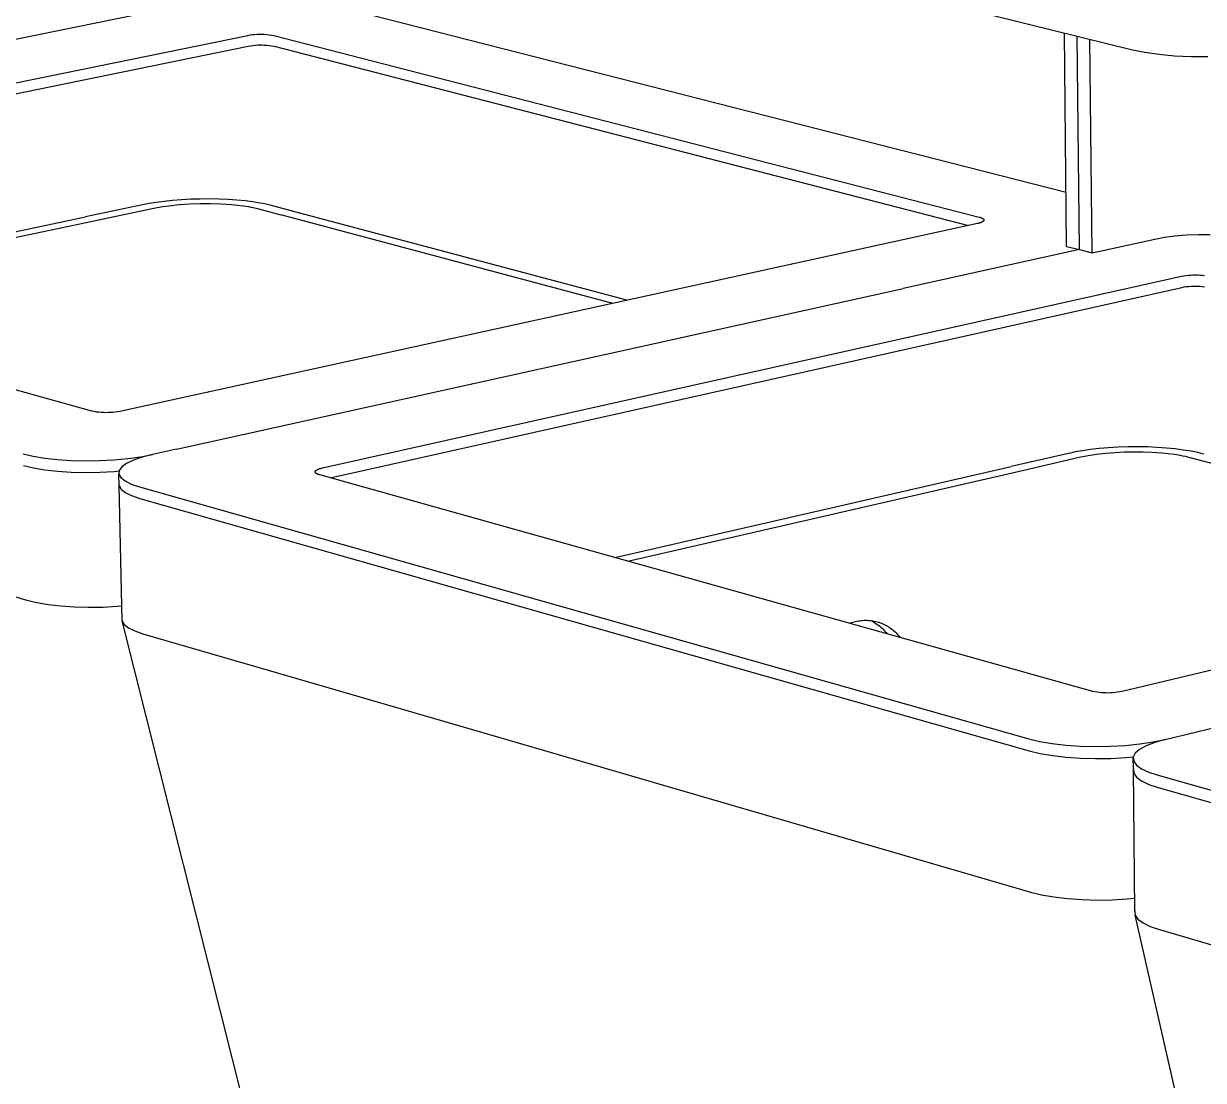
# Model space of a CAD drawing. Header units: millimetres. Extents: x 1422 to 6060, y -58 to 3182.
# Drawn here: x 2053.4 to 2338.3, y 977.8 to 1233.1 of the extents above; entities that cross this region are included whole.
import ezdxf

# ---------------------------------------------------------------- set-up
doc = ezdxf.new("R2010")
doc.units = ezdxf.units.MM
doc.header["$MEASUREMENT"] = 0
doc.layers.add('Utwórz2D linie widoczne', color=7, linetype='Continuous', true_color=0x000000)

msp = doc.modelspace()

# ---------------------------------------------------------------- linework, layer by layer
at = {"layer": 'Utwórz2D linie widoczne'}
for p, q in [((2104.35, 1280.38), (2321.13, 1226.78)), ((2125.23, 1238.29), (2305.09, 1192.38)), ((2085.09, 1236.08), (1863.59, 1191.17)), ((2305.23, 1179.28), (2304.69, 1230.85)), ((1902.09, 1188.23), (2107.53, 1230.26)), ((2107.53, 1230.26), (2108.1, 1230.35)), ((2108.1, 1230.35), (2108.66, 1230.43)), ((2108.66, 1230.43), (2109.23, 1230.48)), ((2109.23, 1230.48), (2109.8, 1230.52)), ((2109.29, 1227.9), (2109.86, 1227.93)), ((2109.8, 1230.52), (2110.37, 1230.54)), ((2109.86, 1227.93), (2110.43, 1227.95)), ((2110.37, 1230.54), (2110.94, 1230.54)), ((2110.43, 1227.95), (2111, 1227.95)), ((2110.94, 1230.54), (2111.51, 1230.51)), ((2111, 1227.95), (2111.57, 1227.92)), ((2111.51, 1230.51), (2112.08, 1230.47)), ((2111.57, 1227.92), (2112.14, 1227.88)), ((2112.08, 1230.47), (2112.65, 1230.41)), ((2112.65, 1230.41), (2113.22, 1230.33)), ((2113.22, 1230.33), (2113.78, 1230.23)), ((2113.78, 1230.23), (2284.12, 1186.34)), ((2308.31, 1178.49), (2307.78, 1230.08)), ((2311.39, 1177.69), (2310.87, 1229.32)), ((1903.97, 1185.93), (2107.59, 1227.67)), ((2107.59, 1227.67), (2108.15, 1227.76)), ((2108.15, 1227.76), (2108.72, 1227.84)), ((2108.72, 1227.84), (2109.29, 1227.9)), ((2112.14, 1227.88), (2112.71, 1227.82)), ((2112.71, 1227.82), (2113.27, 1227.74)), ((2113.27, 1227.74), (2113.84, 1227.64)), ((2113.84, 1227.64), (2281.57, 1184.33)), ((2321.13, 1226.78), (2324.11, 1226.17)), ((2324.11, 1226.17), (2327.53, 1225.68)), ((2327.53, 1225.68), (2331.29, 1225.35)), ((2331.29, 1225.35), (2335.27, 1225.16)), ((2335.27, 1225.16), (2339.35, 1225.14)), ((2082.07, 1189.29), (2068.33, 1186.4)), ((2071.13, 1185.64), (2084.39, 1188.44)), ((2083.66, 1189.6), (2082.07, 1189.29)), ((2085.42, 1189.88), (2083.66, 1189.6)), ((2084.39, 1188.44), (2085.63, 1188.68)), ((2087.32, 1190.14), (2085.42, 1189.88)), ((2085.63, 1188.68), (2086.98, 1188.9)), ((2086.98, 1188.9), (2088.44, 1189.11)), ((2089.35, 1190.35), (2087.32, 1190.14)), ((2088.44, 1189.11), (2090.95, 1189.37)), ((2091.49, 1190.53), (2089.35, 1190.35)), ((2090.95, 1189.37), (2093.47, 1189.55)), ((2093.72, 1190.65), (2091.49, 1190.53)), ((2093.47, 1189.55), (2095.99, 1189.65)), ((2095.99, 1190.72), (2093.72, 1190.65)), ((2098.27, 1190.74), (2095.99, 1190.72)), ((2095.99, 1189.65), (2098.51, 1189.66)), ((2100.53, 1190.7), (2098.27, 1190.74)), ((2098.51, 1189.66), (2101.03, 1189.58)), ((2102.74, 1190.61), (2100.53, 1190.7)), ((2101.03, 1189.58), (2103.55, 1189.42)), ((2104.85, 1190.46), (2102.74, 1190.61)), ((2103.55, 1189.42), (2105.04, 1189.27)), ((2106.84, 1190.27), (2104.85, 1190.46)), ((2105.04, 1189.27), (2106.42, 1189.09)), ((2106.42, 1189.09), (2107.68, 1188.88)), ((2108.69, 1190.03), (2106.84, 1190.27)), ((2107.68, 1188.88), (2108.25, 1188.78)), ((2108.25, 1188.78), (2108.82, 1188.66)), ((2110.38, 1189.76), (2108.69, 1190.03)), ((2108.82, 1188.66), (2109.82, 1188.41)), ((2109.82, 1188.41), (2115.48, 1186.9)), ((2111.16, 1189.61), (2110.38, 1189.76)), ((2111.89, 1189.46), (2111.16, 1189.61)), ((2112.58, 1189.3), (2111.89, 1189.46)), ((2113.23, 1189.14), (2112.58, 1189.3)), ((2118.89, 1187.63), (2113.23, 1189.14)), ((2069.87, 1139.47), (1901.22, 1186.7)), ((1973.58, 1166.43), (2068.33, 1186.4)), ((1976.37, 1165.65), (2071.13, 1185.64)), ((2195.63, 1165.5), (2115.48, 1186.9)), ((2199.05, 1166.25), (2118.89, 1187.63)), ((2284.12, 1186.34), (2284.25, 1186.3)), ((2284.25, 1186.3), (2284.37, 1186.27)), ((2284.37, 1186.27), (2284.5, 1186.23)), ((2284.5, 1186.23), (2284.61, 1186.18)), ((2284.61, 1186.18), (2284.67, 1186.16)), ((2284.67, 1186.16), (2284.72, 1186.14)), ((2284.72, 1186.14), (2284.77, 1186.12)), ((2284.77, 1186.12), (2284.82, 1186.09)), ((2284.82, 1186.09), (2284.87, 1186.07)), ((2284.87, 1185.18), (2284.82, 1185.16)), ((2284.87, 1186.07), (2284.91, 1186.05)), ((2284.92, 1185.21), (2284.87, 1185.18)), ((2284.91, 1186.05), (2284.95, 1186.02)), ((2284.96, 1185.23), (2284.92, 1185.21)), ((2284.95, 1186.02), (2285, 1186)), ((2285, 1185.26), (2284.96, 1185.23)), ((2285, 1186), (2285.01, 1185.98)), ((2285.02, 1185.27), (2285, 1185.26)), ((2285.01, 1185.98), (2285.03, 1185.97)), ((2285.04, 1185.29), (2285.02, 1185.27)), ((2285.03, 1185.97), (2285.05, 1185.96)), ((2285.06, 1185.3), (2285.04, 1185.29)), ((2285.05, 1185.96), (2285.07, 1185.95)), ((2285.08, 1185.31), (2285.06, 1185.3)), ((2285.07, 1185.95), (2285.08, 1185.93)), ((2285.08, 1185.93), (2285.1, 1185.92)), ((2285.09, 1185.33), (2285.08, 1185.31)), ((2285.11, 1185.34), (2285.09, 1185.33)), ((2285.1, 1185.92), (2285.12, 1185.91)), ((2285.12, 1185.35), (2285.11, 1185.34)), ((2285.12, 1185.91), (2285.13, 1185.89)), ((2285.14, 1185.37), (2285.12, 1185.35)), ((2285.13, 1185.89), (2285.14, 1185.88)), ((2285.14, 1185.88), (2285.16, 1185.87)), ((2285.15, 1185.38), (2285.14, 1185.37)), ((2285.16, 1185.4), (2285.15, 1185.38)), ((2285.16, 1185.87), (2285.17, 1185.85)), ((2285.18, 1185.41), (2285.16, 1185.4)), ((2285.17, 1185.85), (2285.18, 1185.84)), ((2285.18, 1185.84), (2285.19, 1185.83)), ((2285.19, 1185.42), (2285.18, 1185.41)), ((2285.19, 1185.83), (2285.2, 1185.82)), ((2285.2, 1185.44), (2285.19, 1185.42)), ((2285.2, 1185.82), (2285.2, 1185.81)), ((2285.2, 1185.81), (2285.21, 1185.81)), ((2285.21, 1185.45), (2285.2, 1185.44)), ((2285.2, 1185.44), (2285.2, 1185.44)), ((2285.21, 1185.81), (2285.21, 1185.8)), ((2285.21, 1185.8), (2285.22, 1185.79)), ((2285.22, 1185.46), (2285.21, 1185.46)), ((2285.21, 1185.46), (2285.21, 1185.45)), ((2285.22, 1185.79), (2285.22, 1185.79)), ((2285.22, 1185.79), (2285.23, 1185.78)), ((2285.23, 1185.48), (2285.22, 1185.47)), ((2285.22, 1185.47), (2285.22, 1185.46)), ((2285.23, 1185.78), (2285.23, 1185.77)), ((2285.23, 1185.77), (2285.23, 1185.77)), ((2285.23, 1185.77), (2285.24, 1185.76)), ((2285.24, 1185.5), (2285.23, 1185.49)), ((2285.23, 1185.49), (2285.23, 1185.49)), ((2285.23, 1185.49), (2285.23, 1185.48)), ((2285.24, 1185.76), (2285.24, 1185.75)), ((2285.24, 1185.75), (2285.24, 1185.75)), ((2285.24, 1185.75), (2285.25, 1185.74)), ((2285.25, 1185.52), (2285.24, 1185.51)), ((2285.24, 1185.51), (2285.24, 1185.51)), ((2285.24, 1185.51), (2285.24, 1185.5)), ((2285.25, 1185.74), (2285.25, 1185.73)), ((2285.25, 1185.73), (2285.25, 1185.72)), ((2285.25, 1185.72), (2285.26, 1185.72)), ((2285.26, 1185.54), (2285.25, 1185.54)), ((2285.25, 1185.54), (2285.25, 1185.53)), ((2285.25, 1185.53), (2285.25, 1185.52)), ((2285.26, 1185.72), (2285.26, 1185.71)), ((2285.26, 1185.71), (2285.26, 1185.7)), ((2285.26, 1185.7), (2285.26, 1185.7)), ((2285.26, 1185.7), (2285.26, 1185.69)), ((2285.26, 1185.69), (2285.26, 1185.68)), ((2285.26, 1185.68), (2285.27, 1185.68)), ((2285.27, 1185.58), (2285.26, 1185.57)), ((2285.26, 1185.57), (2285.26, 1185.56)), ((2285.26, 1185.56), (2285.26, 1185.56)), ((2285.26, 1185.56), (2285.26, 1185.55)), ((2285.26, 1185.55), (2285.26, 1185.54)), ((2285.27, 1185.68), (2285.27, 1185.67)), ((2285.27, 1185.67), (2285.27, 1185.66)), ((2285.27, 1185.66), (2285.27, 1185.65)), ((2285.27, 1185.65), (2285.27, 1185.65)), ((2285.27, 1185.65), (2285.27, 1185.64)), ((2285.27, 1185.64), (2285.27, 1185.63)), ((2285.27, 1185.63), (2285.27, 1185.63)), ((2285.27, 1185.63), (2285.27, 1185.62)), ((2285.27, 1185.62), (2285.27, 1185.61)), ((2285.27, 1185.61), (2285.27, 1185.61)), ((2285.27, 1185.61), (2285.27, 1185.6)), ((2285.27, 1185.6), (2285.27, 1185.59)), ((2285.27, 1185.59), (2285.27, 1185.58)), ((2285.27, 1185.58), (2285.27, 1185.58)), ((2283.72, 1184.8), (2076.6, 1139.43)), ((2283.87, 1184.83), (2283.72, 1184.8)), ((2284.02, 1184.87), (2283.87, 1184.83)), ((2284.16, 1184.91), (2284.02, 1184.87)), ((2284.3, 1184.95), (2284.16, 1184.91)), ((2284.43, 1184.99), (2284.3, 1184.95)), ((2284.55, 1185.04), (2284.43, 1184.99)), ((2284.61, 1185.06), (2284.55, 1185.04)), ((2284.67, 1185.08), (2284.61, 1185.06)), ((2284.72, 1185.11), (2284.67, 1185.08)), ((2284.77, 1185.13), (2284.72, 1185.11)), ((2284.82, 1185.16), (2284.77, 1185.13)), ((2311.39, 1177.69), (2326.52, 1181.04)), ((2326.52, 1181.04), (2328.83, 1181.47)), ((2328.83, 1181.47), (2331.4, 1181.81)), ((2331.4, 1181.81), (2334.17, 1182.03)), ((2334.17, 1182.03), (2337.04, 1182.13)), ((2337.04, 1182.13), (2339.93, 1182.12)), ((2308.31, 1178.49), (2265.78, 1169.08)), ((2305.23, 1179.28), (2308.31, 1178.49)), ((2308.31, 1178.49), (2311.39, 1177.69)), ((2125.51, 1125.75), (2333.01, 1172.08)), ((2333.01, 1172.08), (2333.55, 1172.18)), ((2333.55, 1172.18), (2334.1, 1172.26)), ((2334.1, 1172.26), (2334.64, 1172.32)), ((2334.64, 1172.32), (2335.19, 1172.36)), ((2335.19, 1172.36), (2335.74, 1172.39)), ((2335.74, 1172.39), (2336.29, 1172.39)), ((2336.29, 1172.39), (2336.84, 1172.38)), ((2336.84, 1172.38), (2337.39, 1172.35)), ((2337.39, 1172.35), (2337.94, 1172.3)), ((2337.94, 1172.3), (2338.49, 1172.24)), ((2090.27, 1130.27), (2265.78, 1169.08)), ((2127.38, 1123.36), (2333.03, 1169.38)), ((2333.03, 1169.38), (2333.58, 1169.47)), ((2333.58, 1169.47), (2334.12, 1169.55)), ((2334.12, 1169.55), (2334.67, 1169.61)), ((2334.67, 1169.61), (2335.22, 1169.66)), ((2335.22, 1169.66), (2335.77, 1169.68)), ((2335.77, 1169.68), (2336.32, 1169.69)), ((2336.32, 1169.69), (2336.87, 1169.68)), ((2336.87, 1169.68), (2337.42, 1169.64)), ((2337.42, 1169.64), (2337.96, 1169.6)), ((2337.96, 1169.6), (2338.51, 1169.53)), ((2070.43, 1139.36), (2069.87, 1139.47)), ((2070.99, 1139.27), (2070.43, 1139.36)), ((2071.55, 1139.2), (2070.99, 1139.27)), ((2072.11, 1139.15), (2071.55, 1139.2)), ((2072.67, 1139.12), (2072.11, 1139.15)), ((2073.24, 1139.1), (2072.67, 1139.12)), ((2073.8, 1139.11), (2073.24, 1139.1)), ((2074.36, 1139.14), (2073.8, 1139.11)), ((2074.93, 1139.18), (2074.36, 1139.14)), ((2075.49, 1139.25), (2074.93, 1139.18)), ((2076.05, 1139.33), (2075.49, 1139.25)), ((2076.6, 1139.43), (2076.05, 1139.33)), ((2053.3, 1129.16), (2055.7, 1128.58)), ((2055.7, 1128.58), (2058.46, 1128.12)), ((2078.5, 1128.02), (2081.64, 1128.45)), ((2081.98, 1128.35), (2079.88, 1127.63)), ((2081.64, 1128.45), (2084.49, 1128.99)), ((2084.49, 1128.99), (2081.98, 1128.35)), ((2090.27, 1130.27), (2084.49, 1128.99)), ((2305.68, 1129.27), (2291.82, 1126.08)), ((2294.91, 1125.25), (2308.28, 1128.33)), ((2306.47, 1129.44), (2305.68, 1129.27)), ((2307.3, 1129.61), (2306.47, 1129.44)), ((2309.09, 1129.92), (2307.3, 1129.61)), ((2308.28, 1128.33), (2309.54, 1128.6)), ((2311.03, 1130.2), (2309.09, 1129.92)), ((2309.54, 1128.6), (2310.92, 1128.84)), ((2310.92, 1128.84), (2312.41, 1129.07)), ((2313.12, 1130.44), (2311.03, 1130.2)), ((2312.41, 1129.07), (2314.65, 1129.33)), ((2315.34, 1130.63), (2313.12, 1130.44)), ((2314.65, 1129.33), (2316.9, 1129.51)), ((2317.64, 1130.77), (2315.34, 1130.63)), ((2316.9, 1129.51), (2319.16, 1129.63)), ((2320.01, 1130.85), (2317.64, 1130.77)), ((2319.16, 1129.63), (2321.42, 1129.68)), ((2322.4, 1130.86), (2320.01, 1130.85)), ((2321.42, 1129.68), (2323.68, 1129.66)), ((2324.78, 1130.82), (2322.4, 1130.86)), ((2323.68, 1129.66), (2325.93, 1129.57)), ((2327.11, 1130.72), (2324.78, 1130.82)), ((2325.93, 1129.57), (2328.19, 1129.42)), ((2329.36, 1130.56), (2327.11, 1130.72)), ((2328.19, 1129.42), (2329.78, 1129.25)), ((2331.48, 1130.34), (2329.36, 1130.56)), ((2329.78, 1129.25), (2331.27, 1129.05)), ((2331.27, 1129.05), (2332.63, 1128.82)), ((2333.47, 1130.09), (2331.48, 1130.34)), ((2332.63, 1128.82), (2333.25, 1128.7)), ((2333.25, 1128.7), (2333.86, 1128.57)), ((2335.29, 1129.79), (2333.47, 1130.09)), ((2333.86, 1128.57), (2334.96, 1128.31)), ((2334.96, 1128.31), (2341.19, 1126.64)), ((2336.14, 1129.63), (2335.29, 1129.79)), ((2336.94, 1129.46), (2336.14, 1129.63)), ((2337.69, 1129.28), (2336.94, 1129.46)), ((2338.4, 1129.1), (2337.69, 1129.28)), ((2053.37, 1126.36), (2055.76, 1125.79)), ((2055.76, 1125.79), (2058.53, 1125.32)), ((2058.46, 1128.12), (2061.52, 1127.77)), ((2061.52, 1127.77), (2064.81, 1127.56)), ((2064.81, 1127.56), (2068.23, 1127.47)), ((2068.23, 1127.47), (2071.72, 1127.52)), ((2071.72, 1127.52), (2075.17, 1127.7)), ((2075.17, 1127.7), (2078.5, 1128.02)), ((2077.08, 1126), (2076.46, 1125.14)), ((2078.23, 1126.84), (2077.08, 1126)), ((2079.88, 1127.63), (2078.23, 1126.84)), ((2124.25, 1125.33), (2124.3, 1125.36)), ((2124.3, 1125.36), (2124.36, 1125.39)), ((2124.36, 1125.39), (2124.42, 1125.41)), ((2124.42, 1125.41), (2124.48, 1125.44)), ((2124.48, 1125.44), (2124.54, 1125.47)), ((2124.54, 1125.47), (2124.61, 1125.49)), ((2124.61, 1125.49), (2124.74, 1125.54)), ((2124.74, 1125.54), (2124.88, 1125.59)), ((2124.88, 1125.59), (2125.03, 1125.63)), ((2125.03, 1125.63), (2125.19, 1125.68)), ((2125.19, 1125.68), (2125.35, 1125.72)), ((2125.35, 1125.72), (2125.51, 1125.75)), ((2196.16, 1104.1), (2291.82, 1126.08)), ((2058.53, 1125.32), (2061.59, 1124.98)), ((2061.59, 1124.98), (2064.87, 1124.76)), ((2064.87, 1124.76), (2068.3, 1124.67)), ((2068.3, 1124.67), (2071.78, 1124.72)), ((2071.78, 1124.72), (2075.23, 1124.91)), ((2075.23, 1124.91), (2076.45, 1125.02)), ((2076.46, 1125.14), (2076.38, 1124.28)), ((2076.38, 1124.28), (2076.85, 1123.43)), ((2076.45, 1121.48), (2076.38, 1124.28)), ((2076.85, 1123.43), (2077.86, 1122.62)), ((2077.86, 1122.62), (2079.38, 1121.87)), ((2123.77, 1124.87), (2123.78, 1124.88)), ((2123.77, 1124.86), (2123.77, 1124.87)), ((2123.77, 1124.85), (2123.77, 1124.86)), ((2123.77, 1124.84), (2123.77, 1124.85)), ((2123.77, 1124.83), (2123.77, 1124.84)), ((2123.77, 1124.84), (2123.77, 1124.84)), ((2123.77, 1124.82), (2123.77, 1124.83)), ((2123.77, 1124.81), (2123.77, 1124.82)), ((2123.77, 1124.8), (2123.77, 1124.81)), ((2123.77, 1124.81), (2123.77, 1124.81)), ((2123.77, 1124.79), (2123.77, 1124.8)), ((2123.77, 1124.78), (2123.77, 1124.79)), ((2123.77, 1124.77), (2123.77, 1124.78)), ((2123.77, 1124.76), (2123.77, 1124.77)), ((2123.77, 1124.77), (2123.77, 1124.77)), ((2123.77, 1124.75), (2123.77, 1124.76)), ((2123.77, 1124.74), (2123.77, 1124.75)), ((2123.78, 1124.74), (2123.77, 1124.74)), ((2123.78, 1124.9), (2123.79, 1124.91)), ((2123.78, 1124.89), (2123.78, 1124.9)), ((2123.78, 1124.88), (2123.78, 1124.89)), ((2123.78, 1124.88), (2123.78, 1124.88)), ((2123.78, 1124.73), (2123.78, 1124.74)), ((2123.78, 1124.72), (2123.78, 1124.73)), ((2123.78, 1124.71), (2123.78, 1124.72)), ((2123.79, 1124.7), (2123.78, 1124.71)), ((2123.78, 1124.71), (2123.78, 1124.71)), ((2123.79, 1124.93), (2123.8, 1124.94)), ((2123.79, 1124.92), (2123.79, 1124.93)), ((2123.79, 1124.91), (2123.79, 1124.92)), ((2123.79, 1124.91), (2123.79, 1124.91)), ((2123.79, 1124.69), (2123.79, 1124.7)), ((2123.79, 1124.68), (2123.79, 1124.69)), ((2123.8, 1124.68), (2123.79, 1124.68)), ((2123.8, 1124.95), (2123.81, 1124.96)), ((2123.8, 1124.94), (2123.8, 1124.95)), ((2123.8, 1124.95), (2123.8, 1124.95)), ((2123.8, 1124.67), (2123.8, 1124.68)), ((2123.8, 1124.66), (2123.8, 1124.67)), ((2123.81, 1124.65), (2123.8, 1124.66)), ((2123.81, 1124.97), (2123.82, 1124.98)), ((2123.81, 1124.96), (2123.81, 1124.97)), ((2123.82, 1124.64), (2123.81, 1124.65)), ((2123.81, 1124.65), (2123.81, 1124.65)), ((2123.82, 1124.98), (2123.83, 1124.99)), ((2123.82, 1124.98), (2123.82, 1124.98)), ((2123.82, 1124.63), (2123.82, 1124.64)), ((2123.82, 1124.62), (2123.82, 1124.63)), ((2123.83, 1124.62), (2123.82, 1124.62)), ((2123.83, 1125), (2123.84, 1125.01)), ((2123.83, 1124.99), (2123.83, 1125)), ((2123.83, 1124.61), (2123.83, 1124.62)), ((2123.84, 1124.6), (2123.83, 1124.61)), ((2123.84, 1125.01), (2123.85, 1125.02)), ((2123.84, 1125.01), (2123.84, 1125.01)), ((2123.84, 1124.59), (2123.84, 1124.6)), ((2123.86, 1124.58), (2123.84, 1124.59)), ((2123.85, 1125.02), (2123.86, 1125.04)), ((2123.86, 1125.04), (2123.87, 1125.05)), ((2123.87, 1124.56), (2123.86, 1124.58)), ((2123.87, 1125.05), (2123.88, 1125.07)), ((2123.88, 1124.55), (2123.87, 1124.56)), ((2123.88, 1125.07), (2123.9, 1125.08)), ((2123.89, 1124.53), (2123.88, 1124.55)), ((2123.91, 1124.52), (2123.89, 1124.53)), ((2123.9, 1125.08), (2123.91, 1125.1)), ((2123.91, 1125.1), (2123.93, 1125.11)), ((2123.92, 1124.51), (2123.91, 1124.52)), ((2123.94, 1124.49), (2123.92, 1124.51)), ((2123.93, 1125.11), (2123.95, 1125.13)), ((2123.96, 1124.48), (2123.94, 1124.49)), ((2123.95, 1125.13), (2123.96, 1125.14)), ((2123.96, 1125.14), (2123.98, 1125.16)), ((2123.97, 1124.46), (2123.96, 1124.48)), ((2123.99, 1124.45), (2123.97, 1124.46)), ((2123.98, 1125.16), (2124, 1125.17)), ((2124.01, 1124.44), (2123.99, 1124.45)), ((2124, 1125.17), (2124.02, 1125.19)), ((2124.03, 1124.42), (2124.01, 1124.44)), ((2124.02, 1125.19), (2124.04, 1125.2)), ((2124.05, 1124.41), (2124.03, 1124.42)), ((2124.04, 1125.2), (2124.06, 1125.22)), ((2124.07, 1124.4), (2124.05, 1124.41)), ((2124.06, 1125.22), (2124.1, 1125.25)), ((2124.09, 1124.38), (2124.07, 1124.4)), ((2124.13, 1124.36), (2124.09, 1124.38)), ((2124.1, 1125.25), (2124.15, 1125.28)), ((2124.18, 1124.33), (2124.13, 1124.36)), ((2124.15, 1125.28), (2124.2, 1125.3)), ((2124.23, 1124.3), (2124.18, 1124.33)), ((2124.2, 1125.3), (2124.25, 1125.33)), ((2124.28, 1124.28), (2124.23, 1124.3)), ((2124.33, 1124.25), (2124.28, 1124.28)), ((2124.39, 1124.23), (2124.33, 1124.25)), ((2124.44, 1124.21), (2124.39, 1124.23)), ((2124.5, 1124.18), (2124.44, 1124.21)), ((2124.62, 1124.14), (2124.5, 1124.18)), ((2124.75, 1124.1), (2124.62, 1124.14)), ((2124.89, 1124.06), (2124.75, 1124.1)), ((2311.55, 1071.78), (2124.89, 1124.06)), ((2199.24, 1103.24), (2294.91, 1125.25)), ((2077.21, 1088.84), (2076.45, 1121.48)), ((2076.45, 1121.48), (2076.92, 1120.63)), ((2076.92, 1120.63), (2077.92, 1119.82)), ((2077.92, 1119.82), (2079.44, 1119.07)), ((2079.38, 1121.87), (2081.38, 1121.2)), ((2081.38, 1121.2), (2296.14, 1060.35)), ((2527.29, 1121.96), (2318.64, 1071.74)), ((2079.44, 1119.07), (2081.44, 1118.39)), ((2081.44, 1118.39), (2296.17, 1057.42)), ((2329.04, 1060.17), (2554.45, 1114.99)), ((2027.09, 1101.73), (2054.17, 1093.84)), ((2054.17, 1093.84), (2056.57, 1093.26)), ((2056.57, 1093.26), (2059.32, 1092.78)), ((2059.32, 1092.78), (2062.38, 1092.42)), ((2062.38, 1092.42), (2065.66, 1092.2)), ((2065.66, 1092.2), (2069.08, 1092.11)), ((2069.08, 1092.11), (2072.55, 1092.16)), ((2072.55, 1092.16), (2076, 1092.35)), ((2076, 1092.35), (2077.13, 1092.46)), ((2185.82, 656.22), (2077.21, 1088.84)), ((2077.21, 1088.84), (2077.68, 1087.97)), ((2252.63, 1088.28), (2254.22, 1088.65)), ((2254.22, 1088.65), (2254.56, 1088.73)), ((2254.56, 1088.73), (2254.91, 1088.8)), ((2254.91, 1088.8), (2255.27, 1088.86)), ((2255.27, 1088.86), (2255.62, 1088.9)), ((2255.62, 1088.9), (2255.98, 1088.93)), ((2255.98, 1088.93), (2256.33, 1088.95)), ((2256.33, 1088.95), (2256.69, 1088.96)), ((2256.69, 1088.96), (2257.05, 1088.95)), ((2257.05, 1088.95), (2257.4, 1088.94)), ((2257.4, 1088.94), (2257.76, 1088.91)), ((2257.76, 1088.91), (2258.11, 1088.86)), ((2257.91, 1088.89), (2258.24, 1088.73)), ((2258.11, 1088.86), (2258.46, 1088.81)), ((2258.24, 1088.73), (2258.57, 1088.55)), ((2258.46, 1088.81), (2258.81, 1088.74)), ((2258.57, 1088.55), (2258.89, 1088.37)), ((2258.81, 1088.74), (2259.16, 1088.67)), ((2258.89, 1088.37), (2259.2, 1088.17)), ((2259.16, 1088.67), (2259.51, 1088.57)), ((2259.51, 1088.57), (2259.85, 1088.47)), ((2259.85, 1088.47), (2260.19, 1088.36)), ((2260.19, 1088.36), (2260.52, 1088.23)), ((2077.68, 1087.97), (2078.69, 1087.14)), ((2078.69, 1087.14), (2080.21, 1086.38)), ((2080.21, 1086.38), (2082.2, 1085.69)), ((2082.2, 1085.69), (2109.95, 1077.61)), ((2259.2, 1088.17), (2259.51, 1087.96)), ((2259.51, 1087.96), (2259.81, 1087.75)), ((2259.81, 1087.75), (2260.1, 1087.52)), ((2260.1, 1087.52), (2260.39, 1087.28)), ((2260.39, 1087.28), (2260.67, 1087.04)), ((2260.52, 1088.23), (2260.85, 1088.1)), ((2260.67, 1087.04), (2260.94, 1086.78)), ((2260.85, 1088.1), (2261.18, 1087.95)), ((2260.94, 1086.78), (2261.2, 1086.52)), ((2261.18, 1087.95), (2261.49, 1087.79)), ((2261.2, 1086.52), (2261.45, 1086.25)), ((2261.45, 1086.25), (2261.69, 1085.97)), ((2261.49, 1087.79), (2261.81, 1087.62)), ((2261.69, 1085.97), (2261.92, 1085.68)), ((2261.81, 1087.62), (2262.12, 1087.44)), ((2262.12, 1087.44), (2262.42, 1087.25)), ((2262.42, 1087.25), (2262.71, 1087.05)), ((2262.71, 1087.05), (2263, 1086.84)), ((2263, 1086.84), (2263.28, 1086.61)), ((2263.28, 1086.61), (2263.55, 1086.38)), ((2263.55, 1086.38), (2263.81, 1086.14)), ((2263.81, 1086.14), (2264.07, 1085.9)), ((2264.07, 1085.9), (2264.32, 1085.64)), ((2264.32, 1085.64), (2264.56, 1085.37)), ((2264.56, 1085.37), (2264.78, 1085.1)), ((2264.78, 1085.1), (2265, 1084.82)), ((2109.95, 1077.61), (2161.97, 1062.47)), ((2312.08, 1071.67), (2311.55, 1071.78)), ((2312.63, 1071.58), (2312.08, 1071.67)), ((2313.17, 1071.5), (2312.63, 1071.58)), ((2313.72, 1071.45), (2313.17, 1071.5)), ((2314.27, 1071.41), (2313.72, 1071.45)), ((2314.81, 1071.39), (2314.27, 1071.41)), ((2315.36, 1071.38), (2314.81, 1071.39)), ((2315.91, 1071.4), (2315.36, 1071.38)), ((2316.46, 1071.43), (2315.91, 1071.4)), ((2317.01, 1071.48), (2316.46, 1071.43)), ((2317.55, 1071.55), (2317.01, 1071.48)), ((2318.1, 1071.64), (2317.55, 1071.55)), ((2318.64, 1071.74), (2318.1, 1071.64)), ((2161.97, 1062.47), (2292.97, 1024.33)), ((2296.14, 1060.35), (2298.78, 1059.71)), ((2326.14, 1059.56), (2329.04, 1060.17)), ((2329.04, 1060.17), (2326.52, 1059.45)), ((2296.17, 1057.42), (2298.81, 1056.78)), ((2298.78, 1059.71), (2301.78, 1059.2)), ((2301.78, 1059.2), (2305.08, 1058.81)), ((2305.08, 1058.81), (2308.58, 1058.57)), ((2308.58, 1058.57), (2312.21, 1058.47)), ((2312.21, 1058.47), (2315.87, 1058.53)), ((2315.87, 1058.53), (2319.47, 1058.73)), ((2319.47, 1058.73), (2322.92, 1059.08)), ((2322.87, 1057.77), (2321.82, 1056.85)), ((2324.45, 1058.65), (2322.87, 1057.77)), ((2322.92, 1059.08), (2326.14, 1059.56)), ((2326.52, 1059.45), (2324.45, 1058.65)), ((2326.14, 1059.31), (2326.14, 1059.56)), ((2298.81, 1056.78), (2301.81, 1056.26)), ((2301.81, 1056.26), (2305.11, 1055.88)), ((2305.11, 1055.88), (2308.61, 1055.63)), ((2308.61, 1055.63), (2312.24, 1055.54)), ((2312.24, 1055.54), (2315.9, 1055.59)), ((2315.9, 1055.59), (2319.5, 1055.8)), ((2319.5, 1055.8), (2321.39, 1055.99)), ((2321.82, 1056.85), (2321.34, 1055.89)), ((2321.34, 1055.89), (2321.43, 1054.93)), ((2321.37, 1052.95), (2321.34, 1055.89)), ((2321.43, 1054.93), (2322.1, 1053.99)), ((2321.37, 1052.95), (2321.46, 1051.99)), ((2321.7, 1018.72), (2321.37, 1052.95)), ((2321.46, 1051.99), (2322.13, 1051.05)), ((2322.1, 1053.99), (2323.32, 1053.09)), ((2323.32, 1053.09), (2325.07, 1052.26)), ((2325.07, 1052.26), (2327.31, 1051.51)), ((2327.31, 1051.51), (2566.43, 983.76)), ((2322.13, 1051.05), (2323.35, 1050.15)), ((2323.35, 1050.15), (2325.1, 1049.31)), ((2325.1, 1049.31), (2327.34, 1048.57)), ((2327.34, 1048.57), (2566.42, 980.67)), ((2292.97, 1024.33), (2296.55, 1023.29)), ((2296.55, 1023.29), (2299.18, 1022.64)), ((2299.18, 1022.64), (2302.18, 1022.11)), ((2302.18, 1022.11), (2305.47, 1021.72)), ((2305.47, 1021.72), (2308.97, 1021.47)), ((2308.97, 1021.47), (2312.59, 1021.37)), ((2312.59, 1021.37), (2316.24, 1021.43)), ((2316.24, 1021.43), (2319.83, 1021.64)), ((2319.83, 1021.64), (2321.67, 1021.83)), ((2321.7, 1018.72), (2321.79, 1017.74)), ((2321.79, 1017.74), (2322.45, 1016.78)), ((2424.99, 566.16), (2321.79, 1017.74)), ((2322.45, 1016.78), (2323.68, 1015.86)), ((2323.68, 1015.86), (2325.42, 1015)), ((2325.42, 1015), (2327.66, 1014.24)), ((2327.66, 1014.24), (2358.48, 1005.26))]:
    msp.add_line(p, q, dxfattribs=at)

doc.saveas('drawing.dxf')
